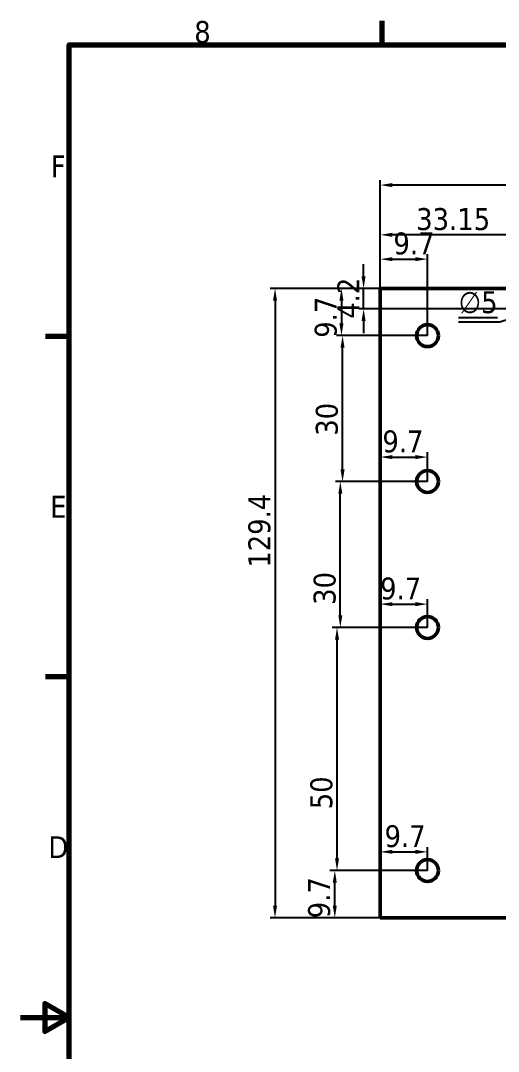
# Model space of a CAD drawing. Header units: millimetres. Extents: x 0 to 1360, y -45 to 420.
# Drawn here: x 0 to 98.1, y 203 to 415 of the extents above; entities that cross this region are included whole.
import ezdxf

# ---------------------------------------------------------------- set-up
doc = ezdxf.new("R2010")
doc.units = ezdxf.units.MM
for name, color, linetype, lineweight in [('Border (ISO)', 7, 'Continuous', 70), ('Dimension (ISO)', 7, 'Continuous', 25), ('Visible (ISO)', 7, 'Continuous', 50)]:
    doc.layers.add(name, color=color, linetype=linetype, lineweight=lineweight)
doc.styles.add('Note Text (JIS)', font='tahoma.ttf')
doc.dimstyles.new('Default (JIS)', dxfattribs={"dimtxt": 4.5, "dimasz": 2.5, "dimexe": 1, "dimexo": 0, "dimgap": 0.8, "dimtad": 1, "dimrnd": 1e-08, "dimdsep": 46, "dimtxsty": 'Note Text (JIS)', "dimcen": 0.09, "dimdle": 10, "dimclrd": 256, "dimclre": 256, "dimclrt": 256, "dimadec": 0, "dimazin": 2, "dimtfac": 0.777778, "dimtmove": 0, "dimatfit": 3, "dimfxl": 1, "dimtolj": 1, "dimtzin": 0, "dimlwd": -1, "dimlwe": -1, "dimarcsym": 0})

# ---------------------------------------------------------------- blocks, each defined once
blk = doc.blocks.new('図面枠 既定の図面枠')
at = {"layer": 'Border (ISO)'}
for p, q in [((74.25, 410), (74.25, 414.9)), ((10, 350), (5.1, 350)), ((10, 280), (5.1, 280))]:
    blk.add_line(p, q, dxfattribs=at)
at = {"layer": 'Border (ISO)', "flags": 128}
for points in [[(10, 10), (10, 410), (584, 410), (584, 10), (10, 10)], [(0, 210), (10, 210), (5, 212.89), (5, 207.11), (10, 210)]]:
    blk.add_lwpolyline(points, dxfattribs=at)
at = {"layer": 'Border (ISO)', "char_height": 4.5, "attachment_point": 7, "style": 'Note Text (JIS)'}
for s, insert in [('8', (35.66, 410.3)), ('F', (6.19, 382.75)), ('E', (6.06, 312.75)), ('D', (5.7, 242.75))]:
    blk.add_mtext(s, dxfattribs=dict(at, insert=insert))
blk = doc.blocks.new('*D5')
at = {"layer": 'Defpoints', "color": 0, "transparency": 16777216}
for p in [(73.87, 381.15), (73.87, 359.89), (253.27, 359.89)]:
    blk.add_point(p, dxfattribs=at)
at = {"layer": 'Dimension (ISO)', "transparency": 16777216}
for p, q in [((73.87, 359.89), (73.87, 382.15)), ((253.27, 359.89), (253.27, 382.15)), ((250.77, 381.15), (76.37, 381.15))]:
    blk.add_line(p, q, dxfattribs=at)
for points in [[(76.37, 381.57), (76.37, 380.73), (73.87, 381.15)], [(250.77, 381.57), (250.77, 380.73), (253.27, 381.15)]]:
    blk.add_solid(points, dxfattribs=at)
at = {"layer": 'Dimension (ISO)', "transparency": 16777216, "insert": (154.61, 387.9), "char_height": 4.5, "attachment_point": 1, "style": 'Note Text (JIS)'}
blk.add_mtext('\\A1;(179.4)', dxfattribs=at)
blk = doc.blocks.new('*D6')
at = {"layer": 'Defpoints', "color": 0, "transparency": 16777216}
for p in [(73.87, 359.89), (52.25, 230.49), (73.87, 230.49)]:
    blk.add_point(p, dxfattribs=at)
at = {"layer": 'Dimension (ISO)', "transparency": 16777216}
for p, q in [((73.87, 359.89), (51.25, 359.89)), ((52.25, 357.39), (52.25, 232.99)), ((73.87, 230.49), (51.25, 230.49))]:
    blk.add_line(p, q, dxfattribs=at)
for points in [[(51.83, 357.39), (52.67, 357.39), (52.25, 359.89)], [(51.83, 232.99), (52.67, 232.99), (52.25, 230.49)]]:
    blk.add_solid(points, dxfattribs=at)
at = {"layer": 'Dimension (ISO)', "transparency": 16777216, "insert": (46.77, 302.48), "char_height": 4.5, "attachment_point": 1, "rotation": 90, "style": 'Note Text (JIS)'}
blk.add_mtext('\\A1;129.4', dxfattribs=at)
blk = doc.blocks.new('*D7')
at = {"layer": 'Defpoints', "color": 0, "transparency": 16777216}
for p in [(73.87, 359.89), (65.89, 350.19), (83.57, 350.19)]:
    blk.add_point(p, dxfattribs=at)
at = {"layer": 'Dimension (ISO)', "transparency": 16777216}
for p, q in [((73.87, 359.89), (64.89, 359.89)), ((65.89, 357.39), (65.89, 352.69)), ((83.57, 350.19), (64.89, 350.19))]:
    blk.add_line(p, q, dxfattribs=at)
for points in [[(65.48, 357.39), (66.31, 357.39), (65.89, 359.89)], [(65.48, 352.69), (66.31, 352.69), (65.89, 350.19)]]:
    blk.add_solid(points, dxfattribs=at)
at = {"layer": 'Dimension (ISO)', "transparency": 16777216, "insert": (60.41, 349.76), "char_height": 4.5, "attachment_point": 1, "rotation": 90, "style": 'Note Text (JIS)'}
blk.add_mtext('\\A1;9.7', dxfattribs=at)
blk = doc.blocks.new('*D8')
at = {"layer": 'Defpoints', "color": 0, "transparency": 16777216}
for p in [(66.12, 350.19), (83.57, 350.19), (83.57, 320.19)]:
    blk.add_point(p, dxfattribs=at)
at = {"layer": 'Dimension (ISO)', "transparency": 16777216}
for p, q in [((83.57, 350.19), (65.12, 350.19)), ((66.12, 322.69), (66.12, 347.69)), ((83.57, 320.19), (65.12, 320.19))]:
    blk.add_line(p, q, dxfattribs=at)
for points in [[(65.7, 347.69), (66.54, 347.69), (66.12, 350.19)], [(65.7, 322.69), (66.54, 322.69), (66.12, 320.19)]]:
    blk.add_solid(points, dxfattribs=at)
at = {"layer": 'Dimension (ISO)', "transparency": 16777216, "insert": (60.63, 329.61), "char_height": 4.5, "attachment_point": 1, "rotation": 90, "style": 'Note Text (JIS)'}
blk.add_mtext('\\A1;30', dxfattribs=at)
blk = doc.blocks.new('*D9')
at = {"layer": 'Defpoints', "color": 0, "transparency": 16777216}
for p in [(65.66, 320.19), (83.57, 320.19), (83.57, 290.19)]:
    blk.add_point(p, dxfattribs=at)
at = {"layer": 'Dimension (ISO)', "transparency": 16777216}
for p, q in [((83.57, 320.19), (64.66, 320.19)), ((65.66, 292.69), (65.66, 317.69)), ((83.57, 290.19), (64.66, 290.19))]:
    blk.add_line(p, q, dxfattribs=at)
for points in [[(65.25, 317.69), (66.08, 317.69), (65.66, 320.19)], [(65.25, 292.69), (66.08, 292.69), (65.66, 290.19)]]:
    blk.add_solid(points, dxfattribs=at)
at = {"layer": 'Dimension (ISO)', "transparency": 16777216, "insert": (60.18, 294.83), "char_height": 4.5, "attachment_point": 1, "rotation": 90, "style": 'Note Text (JIS)'}
blk.add_mtext('\\A1;30', dxfattribs=at)
blk = doc.blocks.new('*D10')
at = {"layer": 'Defpoints', "color": 0, "transparency": 16777216}
for p in [(64.98, 290.19), (83.57, 290.19), (83.57, 240.19)]:
    blk.add_point(p, dxfattribs=at)
at = {"layer": 'Dimension (ISO)', "transparency": 16777216}
for p, q in [((83.57, 290.19), (63.98, 290.19)), ((64.98, 242.69), (64.98, 287.69)), ((83.57, 240.19), (63.98, 240.19))]:
    blk.add_line(p, q, dxfattribs=at)
for points in [[(64.57, 287.69), (65.4, 287.69), (64.98, 290.19)], [(64.57, 242.69), (65.4, 242.69), (64.98, 240.19)]]:
    blk.add_solid(points, dxfattribs=at)
at = {"layer": 'Dimension (ISO)', "transparency": 16777216, "insert": (59.5, 252.8), "char_height": 4.5, "attachment_point": 1, "rotation": 90, "style": 'Note Text (JIS)'}
blk.add_mtext('\\A1;50', dxfattribs=at)
blk = doc.blocks.new('*D11')
at = {"layer": 'Defpoints', "color": 0, "transparency": 16777216}
for p in [(64.53, 240.19), (83.57, 240.19), (73.87, 230.49)]:
    blk.add_point(p, dxfattribs=at)
at = {"layer": 'Dimension (ISO)', "transparency": 16777216}
for p, q in [((83.57, 240.19), (63.53, 240.19)), ((64.53, 232.99), (64.53, 237.69)), ((73.87, 230.49), (63.53, 230.49))]:
    blk.add_line(p, q, dxfattribs=at)
for points in [[(64.11, 237.69), (64.94, 237.69), (64.53, 240.19)], [(64.11, 232.99), (64.94, 232.99), (64.53, 230.49)]]:
    blk.add_solid(points, dxfattribs=at)
at = {"layer": 'Dimension (ISO)', "transparency": 16777216, "insert": (59.05, 230.39), "char_height": 4.5, "attachment_point": 1, "rotation": 90, "style": 'Note Text (JIS)'}
blk.add_mtext('\\A1;9.7', dxfattribs=at)
blk = doc.blocks.new('*D12')
at = {"layer": 'Defpoints', "color": 0, "transparency": 16777216}
for p in [(83.57, 365.92), (73.87, 359.89), (83.57, 350.19)]:
    blk.add_point(p, dxfattribs=at)
at = {"layer": 'Dimension (ISO)', "transparency": 16777216}
for p, q in [((73.87, 359.89), (73.87, 366.92)), ((83.57, 350.19), (83.57, 366.92)), ((76.37, 365.92), (81.07, 365.92))]:
    blk.add_line(p, q, dxfattribs=at)
for points in [[(76.37, 366.33), (76.37, 365.5), (73.87, 365.92)], [(81.07, 366.33), (81.07, 365.5), (83.57, 365.92)]]:
    blk.add_solid(points, dxfattribs=at)
at = {"layer": 'Dimension (ISO)', "transparency": 16777216, "insert": (76.57, 371.4), "char_height": 4.5, "attachment_point": 1, "style": 'Note Text (JIS)'}
blk.add_mtext('\\A1;9.7', dxfattribs=at)
blk = doc.blocks.new('*D13')
at = {"layer": 'Defpoints', "color": 0, "transparency": 16777216}
for p in [(73.87, 325.22), (83.57, 325.22), (83.57, 320.19)]:
    blk.add_point(p, dxfattribs=at)
at = {"layer": 'Dimension (ISO)', "transparency": 16777216}
for p, q in [((76.37, 325.22), (81.07, 325.22)), ((83.57, 320.19), (83.57, 326.22))]:
    blk.add_line(p, q, dxfattribs=at)
for points in [[(76.37, 325.63), (76.37, 324.8), (73.87, 325.22)], [(81.07, 325.63), (81.07, 324.8), (83.57, 325.22)]]:
    blk.add_solid(points, dxfattribs=at)
at = {"layer": 'Dimension (ISO)', "transparency": 16777216, "insert": (74.3, 330.7), "char_height": 4.5, "attachment_point": 1, "style": 'Note Text (JIS)'}
blk.add_mtext('\\A1;9.7', dxfattribs=at)
blk = doc.blocks.new('*D14')
at = {"layer": 'Defpoints', "color": 0, "transparency": 16777216}
for p in [(73.87, 294.98), (83.57, 294.98), (83.57, 290.19)]:
    blk.add_point(p, dxfattribs=at)
at = {"layer": 'Dimension (ISO)', "transparency": 16777216}
for p, q in [((76.37, 294.98), (81.07, 294.98)), ((83.57, 290.19), (83.57, 295.98))]:
    blk.add_line(p, q, dxfattribs=at)
for points in [[(76.37, 295.39), (76.37, 294.56), (73.87, 294.98)], [(81.07, 295.39), (81.07, 294.56), (83.57, 294.98)]]:
    blk.add_solid(points, dxfattribs=at)
at = {"layer": 'Dimension (ISO)', "transparency": 16777216, "insert": (73.84, 300.45), "char_height": 4.5, "attachment_point": 1, "style": 'Note Text (JIS)'}
blk.add_mtext('\\A1;9.7', dxfattribs=at)
blk = doc.blocks.new('*D15')
at = {"layer": 'Defpoints', "color": 0, "transparency": 16777216}
for p in [(73.87, 244.04), (83.57, 244.04), (83.57, 240.19)]:
    blk.add_point(p, dxfattribs=at)
at = {"layer": 'Dimension (ISO)', "transparency": 16777216}
for p, q in [((76.37, 244.04), (81.07, 244.04)), ((83.57, 240.19), (83.57, 245.04))]:
    blk.add_line(p, q, dxfattribs=at)
for points in [[(76.37, 244.46), (76.37, 243.63), (73.87, 244.04)], [(81.07, 244.46), (81.07, 243.63), (83.57, 244.04)]]:
    blk.add_solid(points, dxfattribs=at)
at = {"layer": 'Dimension (ISO)', "transparency": 16777216, "insert": (74.75, 249.52), "char_height": 4.5, "attachment_point": 1, "style": 'Note Text (JIS)'}
blk.add_mtext('\\A1;9.7', dxfattribs=at)
blk = doc.blocks.new('*D25')
at = {"layer": 'Defpoints', "color": 0, "transparency": 16777216}
for p in [(109.4, 356.45), (104.63, 354.93)]:
    blk.add_point(p, dxfattribs=at)
at = {"layer": 'Dimension (ISO)', "transparency": 16777216}
for p, q in [((109.4, 356.45), (104.63, 354.93)), ((111.78, 357.21), (114.16, 357.97)), ((102.25, 354.17), (98.45, 352.96)), ((98.45, 352.96), (89.96, 352.96))]:
    blk.add_line(p, q, dxfattribs=at)
for points in [[(111.65, 357.61), (111.91, 356.82), (109.4, 356.45)], [(102.13, 354.57), (102.38, 353.77), (104.63, 354.93)]]:
    blk.add_solid(points, dxfattribs=at)
at = {"layer": 'Dimension (ISO)', "transparency": 16777216, "insert": (89.96, 359.32), "char_height": 4.5, "attachment_point": 1, "style": 'Note Text (JIS)'}
blk.add_mtext('\\A1;\\L∅5\\l', dxfattribs=at)
blk = doc.blocks.new('*D28')
at = {"layer": 'Defpoints', "color": 0, "transparency": 16777216}
for p in [(70.44, 359.89), (73.87, 359.89), (107.02, 355.69)]:
    blk.add_point(p, dxfattribs=at)
at = {"layer": 'Dimension (ISO)', "transparency": 16777216}
for p, q in [((70.44, 362.39), (70.44, 364.89)), ((73.87, 359.89), (69.44, 359.89)), ((70.44, 355.69), (70.44, 359.89)), ((107.02, 355.69), (69.44, 355.69)), ((70.44, 353.19), (70.44, 350.69))]:
    blk.add_line(p, q, dxfattribs=at)
for points in [[(70.02, 362.39), (70.86, 362.39), (70.44, 359.89)], [(70.02, 353.19), (70.86, 353.19), (70.44, 355.69)]]:
    blk.add_solid(points, dxfattribs=at)
at = {"layer": 'Dimension (ISO)', "transparency": 16777216, "insert": (65.05, 353.67), "char_height": 4.5, "attachment_point": 1, "rotation": 90, "style": 'Note Text (JIS)'}
blk.add_mtext('\\A1;4.2', dxfattribs=at)
blk = doc.blocks.new('*D30')
at = {"layer": 'Defpoints', "color": 0, "transparency": 16777216}
for p in [(73.87, 370.92), (73.87, 359.89), (107.02, 355.69)]:
    blk.add_point(p, dxfattribs=at)
at = {"layer": 'Dimension (ISO)', "transparency": 16777216}
for p, q in [((73.87, 359.89), (73.87, 371.92)), ((104.52, 370.92), (76.37, 370.92)), ((107.02, 355.69), (107.02, 371.92))]:
    blk.add_line(p, q, dxfattribs=at)
for points in [[(76.37, 371.34), (76.37, 370.5), (73.87, 370.92)], [(104.52, 371.34), (104.52, 370.5), (107.02, 370.92)]]:
    blk.add_solid(points, dxfattribs=at)
at = {"layer": 'Dimension (ISO)', "transparency": 16777216, "insert": (81.24, 376.41), "char_height": 4.5, "attachment_point": 1, "style": 'Note Text (JIS)'}
blk.add_mtext('\\A1;33.15', dxfattribs=at)

msp = doc.modelspace()

# ---------------------------------------------------------------- linework, layer by layer
at = {"layer": 'Visible (ISO)'}
for p, q in [((73.8711, 359.8922), (73.8711, 230.4922)), ((253.2711, 359.8922), (73.8711, 359.8922)), ((73.8711, 230.4922), (253.2711, 230.4922))]:
    msp.add_line(p, q, dxfattribs=at)
for centre in [(83.5711, 350.1922), (83.5711, 320.1922), (83.5711, 290.1922), (83.5711, 240.1922)]:
    msp.add_circle(centre, 2.25, dxfattribs=at)

# ---------------------------------------------------------------- block references
msp.add_blockref('図面枠 既定の図面枠', (0, 0))

# ---------------------------------------------------------------- dimensions: what is measured, and where the dimension line sits
at = {"layer": 'Dimension (ISO)'}
dim = msp.add_linear_dim(base=(73.8711, 381.1512), p1=(253.2711, 359.8922), p2=(73.8711, 359.8922), text='(<>)', dimstyle='Default (JIS)', override={"dimgap": 0.8, "dimdec": 2, "dimtol": 0, "dimlim": 0, "dimtp": 0, "dimtm": 0, "dimtdec": 2, "dimtofl": 0, "dimatfit": 1}, dxfattribs=at)
dim.commit()
dim.dimension.update_dxf_attribs({"geometry": '*D5', "text_midpoint": (164.3453, 381.1512), "dimtype": 160})
for base, p1, p2, override, picture, middle in [((73.8711121818, 370.9193468488), (107.0161121818, 355.6921976626), (73.8711121818, 359.8921976626), {"dimgap": 0.8, "dimdec": 2, "dimtol": 0, "dimlim": 0, "dimtp": 0, "dimtm": 0, "dimtdec": 2, "dimtofl": 0, "dimatfit": 1}, '*D30', (88.629734419, 370.9193468488)), ((83.5711, 365.9171), (73.8711, 359.8922), (83.5711, 350.1922), {"dimgap": 0.8, "dimdec": 2, "dimtol": 0, "dimlim": 0, "dimtp": 0, "dimtm": 0, "dimtdec": 2, "dimtofl": 0, "dimatfit": 1}, '*D12', (80.6716, 365.9171)), ((83.5711, 325.2172), (73.8711, 325.2172), (83.5711, 320.1922), {"dimgap": 0.8, "dimdec": 2, "dimse1": 1, "dimtol": 0, "dimlim": 0, "dimtp": 0, "dimtm": 0, "dimtdec": 2, "dimtofl": 0, "dimatfit": 1}, '*D13', (78.3979, 325.2172)), ((83.5711, 294.9764), (73.8711, 294.9764), (83.5711, 290.1922), {"dimgap": 0.8, "dimdec": 2, "dimse1": 1, "dimtol": 0, "dimlim": 0, "dimtp": 0, "dimtm": 0, "dimtdec": 2, "dimtofl": 0, "dimatfit": 1}, '*D14', (77.9432, 294.9764)), ((83.5711, 244.0446), (73.8711, 244.0446), (83.5711, 240.1922), {"dimgap": 0.8, "dimdec": 2, "dimse1": 1, "dimtol": 0, "dimlim": 0, "dimtp": 0, "dimtm": 0, "dimtdec": 2, "dimtofl": 0, "dimatfit": 1}, '*D15', (78.8526, 244.0446))]:
    dim = msp.add_linear_dim(base=base, p1=p1, p2=p2, dimstyle='Default (JIS)', override=override, dxfattribs=at)
    dim.commit()
    dim.dimension.update_dxf_attribs({"geometry": picture, "text_midpoint": middle, "dimtype": 160})
for base, p1, p2, angle, override, picture, middle in [((70.4398, 359.8922), (107.0161, 355.6922), (73.8711, 359.8922), 270, {"dimgap": 0.8, "dimdec": 2, "dimtol": 0, "dimlim": 0, "dimtp": 0, "dimtm": 0, "dimtdec": 2, "dimtofl": 1, "dimatfit": 1}, '*D28', (70.4398, 357.7922)), ((52.2499, 230.4922), (73.8711, 359.8922), (73.8711, 230.4922), 90, {"dimgap": 0.8, "dimdec": 2, "dimtol": 0, "dimlim": 0, "dimtp": 0, "dimtm": 0, "dimtdec": 2, "dimtofl": 0, "dimatfit": 1}, '*D6', (52.2499, 309.7557)), ((65.8923, 350.1922), (73.8711, 359.8922), (83.5711, 350.1922), 270, {"dimgap": 0.8, "dimdec": 2, "dimtol": 0, "dimlim": 0, "dimtp": 0, "dimtm": 0, "dimtdec": 2, "dimtofl": 0, "dimatfit": 1}, '*D7', (65.8923, 353.8663)), ((66.1197, 350.1922), (83.5711, 320.1922), (83.5711, 350.1922), 270, {"dimgap": 0.8, "dimdec": 2, "dimtol": 0, "dimlim": 0, "dimtp": 0, "dimtm": 0, "dimtdec": 2, "dimtofl": 0, "dimatfit": 1}, '*D8', (66.1197, 332.7205)), ((65.665, 320.1922), (83.5711, 290.1922), (83.5711, 320.1922), 270, {"dimgap": 0.8, "dimdec": 2, "dimtol": 0, "dimlim": 0, "dimtp": 0, "dimtm": 0, "dimtdec": 2, "dimtofl": 0, "dimatfit": 1}, '*D9', (65.665, 297.9323)), ((64.9828, 290.1922), (83.5711, 240.1922), (83.5711, 290.1922), 270, {"dimgap": 0.8, "dimdec": 2, "dimtol": 0, "dimlim": 0, "dimtp": 0, "dimtm": 0, "dimtdec": 2, "dimtofl": 0, "dimatfit": 1}, '*D10', (64.9828, 255.8681)), ((64.5281, 240.1922), (73.8711, 230.4922), (83.5711, 240.1922), 90, {"dimgap": 0.8, "dimdec": 2, "dimtol": 0, "dimlim": 0, "dimtp": 0, "dimtm": 0, "dimtdec": 2, "dimtofl": 0, "dimatfit": 1}, '*D11', (64.5281, 234.4949))]:
    dim = msp.add_linear_dim(base=base, p1=p1, p2=p2, angle=angle, dimstyle='Default (JIS)', override=override, dxfattribs=at)
    dim.commit()
    dim.dimension.update_dxf_attribs({"geometry": picture, "text_midpoint": middle, "dimtype": 160})
dim = msp.add_diameter_dim_2p(p1=(109.3976, 356.4529), p2=(104.6347, 354.9315), text='\\L<>\\l', dimstyle='Default (JIS)', override={"dimgap": 0.8, "dimtih": 1, "dimtoh": 1, "dimdec": 2, "dimlfac": 1, "dimtol": 0, "dimlim": 0, "dimtp": 0, "dimtm": 0, "dimtdec": 2, "dimatfit": 2}, dxfattribs=at)
dim.commit()
dim.dimension.update_dxf_attribs({"geometry": '*D25', "text_midpoint": (93.8075, 352.9568), "dimtype": 163})

doc.saveas('drawing.dxf')
